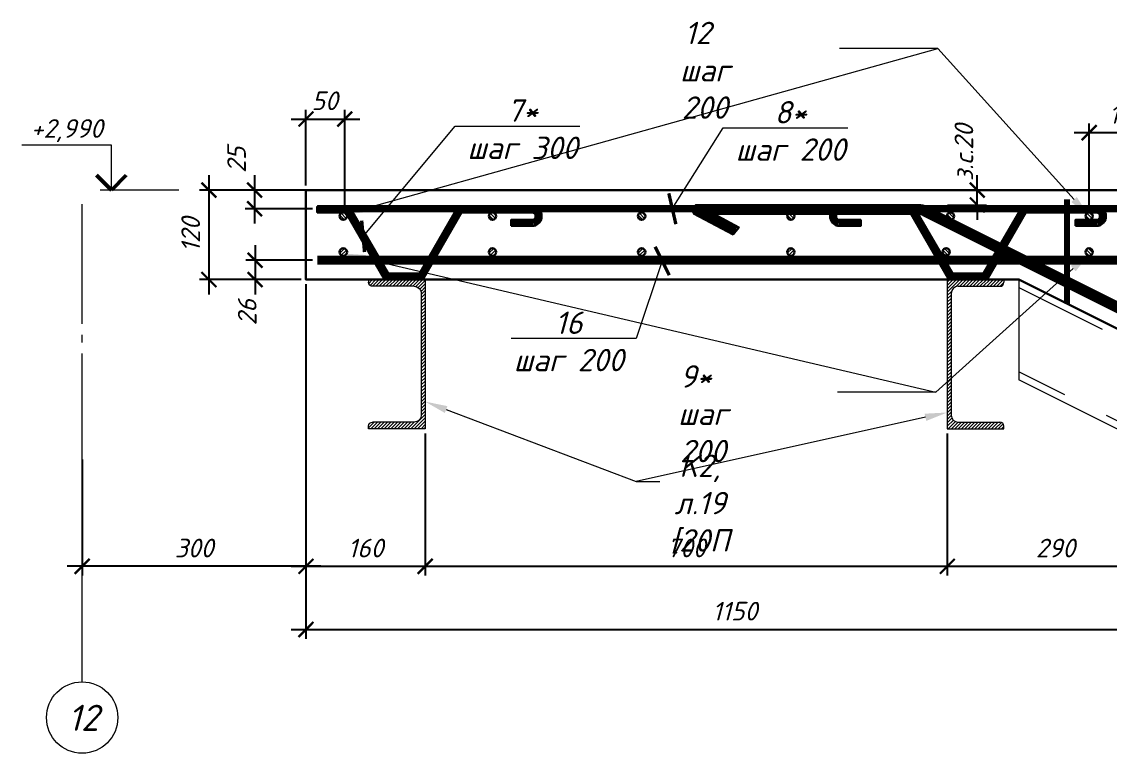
# Model space of a CAD drawing. Header units: millimetres. Extents: x -79646 to 95064, y -231229 to -58107.
# Drawn here: x 33659 to 35118, y -151710 to -150729 of the extents above; entities that cross this region are included whole.
import ezdxf
from ezdxf import colors
from ezdxf.entities.mleader import LeaderData, LeaderLine
from ezdxf.math import Vec2, Vec3

# ---------------------------------------------------------------- set-up
doc = ezdxf.new("R2010")
doc.units = ezdxf.units.MM
doc.header["$PDMODE"] = 3
doc.linetypes.add('GOST2.303 5', pattern=[24, 20, -1.5, 1, -1.5])
doc.linetypes.add('HIDDEN', pattern=[0.375, 0.25, -0.125])
doc.layers.get('0').update_dxf_attribs({"lineweight": 5})
doc.layers.get('Defpoints').update_dxf_attribs({"lineweight": 0})
for name, color, linetype, lineweight in [('!!!Металл', 7, 'Continuous', 15), ('#Dimensions', 7, 'Continuous', 9), ('#Арматура', 152, 'Continuous', 30), ('#Бетон разрез', 22, 'Continuous', 30), ('#Выноски', 7, 'Continuous', 15), ('#Оси', 7, 'Continuous', 9), ('#разм', 7, 'Continuous', 9), ('A-okno', 7, 'Continuous', 0), ('k_ Выноски', 40, 'Continuous', 13), ('k_ Металл_вид', 1, 'Continuous', 18)]:
    doc.layers.add(name, color=color, linetype=linetype, lineweight=lineweight)
for name, color, linetype, lineweight, true_color in [('#Hatch', 252, 'Continuous', 5, 0x696969), ('#Арматура вид_1', 7, 'Continuous', 35, 0x454545), ('#Арматура вид_2', 7, 'Continuous', 35, 0x616161)]:
    doc.layers.add(name, color=color, linetype=linetype, lineweight=lineweight, true_color=true_color)
doc.styles.add('ESKDW', font='eskdw.shx', dxfattribs={"oblique": 15})
doc.styles.add('STEP PR', font='isocpeui.ttf')
doc.dimstyles.new('SPDS', dxfattribs={"dimscale": 50, "dimtxt": 2.5, "dimasz": 2, "dimexe": 1.25, "dimexo": 0.625, "dimtad": 1, "dimdec": 0, "dimrnd": 0.001, "dimtxsty": 'ESKDW', "dimblk": 'ARCHTICK', "dimcen": 2.5, "dimdle": 2, "dimclrd": 256, "dimclre": 256, "dimclrt": 7, "dimadec": 0, "dimazin": 2, "dimtfac": 0.75, "dimtdec": 0, "dimtmove": 1, "dimatfit": 3, "dimfxl": 1, "dimtolj": 1, "dimarcsym": 1})
pattern_1 = [(44.99999999999996, (-4.930380657631324e-32, 0), (-2.245064030267288, 2.245064030267285), [])]
pattern_2 = [(44.99999999999996, (200, 0), (-2.245064030267288, 2.245064030267285), [])]
pattern_3 = [(44.99999999999996, (400, 0), (-2.245064030267288, 2.245064030267285), [])]
pattern_4 = [(44.99999999999996, (600, 0), (-2.245064030267288, 2.245064030267285), [])]

# ---------------------------------------------------------------- blocks, each defined once
blk = doc.blocks.new('*U892')
at = {"layer": '#Арматура', "lineweight": 0}
h = blk.add_hatch(dxfattribs=at)
h.set_pattern_fill('ANSI31')
h.set_pattern_definition(pattern_1)
edge = h.paths.add_edge_path()
edge.add_arc((-4.930380657631324e-32, 4.999999999999993), 5, 0, 360)
h = blk.add_hatch(dxfattribs=at)
h.set_pattern_fill('ANSI31')
h.set_pattern_definition(pattern_2)
edge = h.paths.add_edge_path()
edge.add_arc((200, 4.999999999999992), 5, 0, 360)
h = blk.add_hatch(dxfattribs=at)
h.set_pattern_fill('ANSI31')
h.set_pattern_definition(pattern_3)
edge = h.paths.add_edge_path()
edge.add_arc((400, 4.999999999999992), 5, 0, 360)
h = blk.add_hatch(dxfattribs=at)
h.set_pattern_fill('ANSI31')
h.set_pattern_definition(pattern_4)
edge = h.paths.add_edge_path()
edge.add_arc((600, 4.999999999999992), 5, 0, 360)
for centre in [(-4.930380657631324e-32, 5), (200, 5), (400, 5), (600, 5)]:
    blk.add_circle(centre, 5)
blk = doc.blocks.new('*U893')
at = {"layer": '#Арматура', "lineweight": 0}
h = blk.add_hatch(dxfattribs=at)
h.set_pattern_fill('ANSI31')
h.set_pattern_definition(pattern_1)
edge = h.paths.add_edge_path()
edge.add_arc((-4.930380657631324e-32, 4.999999999999993), 5, 0, 360)
h = blk.add_hatch(dxfattribs=at)
h.set_pattern_fill('ANSI31')
h.set_pattern_definition(pattern_2)
edge = h.paths.add_edge_path()
edge.add_arc((200, 4.999999999999992), 5, 0, 360)
h = blk.add_hatch(dxfattribs=at)
h.set_pattern_fill('ANSI31')
h.set_pattern_definition(pattern_3)
edge = h.paths.add_edge_path()
edge.add_arc((400, 4.999999999999992), 5, 0, 360)
h = blk.add_hatch(dxfattribs=at)
h.set_pattern_fill('ANSI31')
h.set_pattern_definition(pattern_4)
edge = h.paths.add_edge_path()
edge.add_arc((600, 4.999999999999992), 5, 0, 360)
for centre in [(-4.930380657631324e-32, 5), (200, 5), (400, 5), (600, 5)]:
    blk.add_circle(centre, 5)
blk = doc.blocks.new('_ArchTick')
at = {"color": 0, "linetype": 'ByBlock', "const_width": 0.15}
blk.add_lwpolyline([(-0.5, -0.5), (0.5, 0.5)], dxfattribs=at)
blk = doc.blocks.new('*D1088')
at = {"layer": '#Dimensions', "lineweight": -2, "transparency": 16777216}
for p, q in [((33971.17797429838, -150935.0252754142), (33971.17797429838, -151000.0252754142)), ((34048.19479242722, -150955.0252754142), (33958.67797429838, -150955.0252754142)), ((34048.81979242722, -150980.0252754142), (33958.67797429838, -150980.0252754142))]:
    blk.add_line(p, q, dxfattribs=at)
at = {"layer": 'Defpoints', "color": 0, "lineweight": 0, "transparency": 16777216}
for p in [(34054.44479242722, -150955.0252754142), (33971.17797429838, -150980.0252754142), (34055.06979242722, -150980.0252754142)]:
    blk.add_point(p, dxfattribs=at)
at = {"layer": '#Dimensions', "lineweight": -2, "transparency": 16777216, "xscale": 20, "yscale": 20, "zscale": 20}
for p, rotation in [((33971.17797429838, -150955.0252754142), 90), ((33971.17797429838, -150980.0252754142), 270)]:
    blk.add_blockref('_ArchTick', p, dxfattribs=dict(at, rotation=rotation))
at = {"layer": '#Dimensions', "transparency": 16777216, "insert": (33946.94394338249, -150914.445635739), "char_height": 25, "attachment_point": 5, "rotation": 90, "style": 'STEP PR'}
blk.add_mtext('\\A1;25', dxfattribs=at)
blk = doc.blocks.new('*D1089')
at = {"layer": '#Dimensions', "lineweight": -2, "transparency": 16777216}
for p, q in [((33971.80297429838, -151029.0252754142), (33971.80297429838, -151095.0252754142)), ((34048.81979242722, -151049.0252754142), (33959.30297429838, -151049.0252754142)), ((34033.81979242721, -151075.0252754142), (33959.30297429838, -151075.0252754142))]:
    blk.add_line(p, q, dxfattribs=at)
at = {"layer": 'Defpoints', "color": 0, "lineweight": 0, "transparency": 16777216}
for p in [(34055.06979242722, -151049.0252754142), (33971.80297429838, -151075.0252754142), (34040.06979242721, -151075.0252754142)]:
    blk.add_point(p, dxfattribs=at)
at = {"layer": '#Dimensions', "lineweight": -2, "transparency": 16777216, "xscale": 20, "yscale": 20, "zscale": 20}
for p, rotation in [((33971.80297429838, -151049.0252754142), 90), ((33971.80297429838, -151075.0252754142), 270)]:
    blk.add_blockref('_ArchTick', p, dxfattribs=dict(at, rotation=rotation))
at = {"layer": '#Dimensions', "transparency": 16777216, "insert": (33961.23947745074, -151118.8460168228), "char_height": 25, "attachment_point": 5, "rotation": 90, "style": 'STEP PR'}
blk.add_mtext('\\A1;26', dxfattribs=at)
blk = doc.blocks.new('*D1090')
at = {"layer": '#Dimensions', "lineweight": -2, "transparency": 16777216}
for p, q in [((33909.9855174767, -150935.0252754142), (33909.9855174767, -151095.0252754142)), ((34033.81979242721, -150955.0252754142), (33897.4855174767, -150955.0252754142)), ((34033.81979242721, -151075.0252754142), (33897.4855174767, -151075.0252754142))]:
    blk.add_line(p, q, dxfattribs=at)
at = {"layer": 'Defpoints', "color": 0, "lineweight": 0, "transparency": 16777216}
for p in [(34040.06979242721, -150955.0252754142), (33909.9855174767, -151075.0252754142), (34040.06979242721, -151075.0252754142)]:
    blk.add_point(p, dxfattribs=at)
at = {"layer": '#Dimensions', "lineweight": -2, "transparency": 16777216, "xscale": 20, "yscale": 20, "zscale": 20}
for p, rotation in [((33909.9855174767, -150955.0252754142), 90), ((33909.9855174767, -151075.0252754142), 270)]:
    blk.add_blockref('_ArchTick', p, dxfattribs=dict(at, rotation=rotation))
at = {"layer": '#Dimensions', "transparency": 16777216, "insert": (33885.48551747673, -151015.0252754142), "char_height": 25, "attachment_point": 5, "rotation": 90, "style": 'STEP PR'}
blk.add_mtext('\\A1;120', dxfattribs=at)
blk = doc.blocks.new('*D1082')
at = {"layer": '#Dimensions', "lineweight": -2, "transparency": 16777216}
for p, q in [((34940.16095267603, -150955.0252754142), (34940.16095267603, -150935.0252754142)), ((34900.1550154565, -150955.0252754142), (34952.66095267603, -150955.0252754142)), ((34940.16095267603, -150975.0252754142), (34940.16095267603, -150955.0252754142)), ((34900.1550154565, -150975.0252754142), (34952.66095267603, -150975.0252754142)), ((34940.16095267603, -150975.0252754142), (34940.16095267603, -150995.0252754142))]:
    blk.add_line(p, q, dxfattribs=at)
at = {"layer": 'Defpoints', "color": 0, "lineweight": 0, "transparency": 16777216}
for p in [(34893.9050154565, -150955.0252754142), (34940.16095267603, -150955.0252754142), (34893.9050154565, -150975.0252754142)]:
    blk.add_point(p, dxfattribs=at)
at = {"layer": '#Dimensions', "lineweight": -2, "transparency": 16777216, "xscale": 20, "yscale": 20, "zscale": 20}
for p, rotation in [((34940.16095267603, -150955.0252754142), 270), ((34940.16095267603, -150975.0252754142), 90)]:
    blk.add_blockref('_ArchTick', p, dxfattribs=dict(at, rotation=rotation))
at = {"layer": '#Dimensions', "transparency": 16777216, "insert": (34922.18364092609, -150904.876049027), "char_height": 25, "attachment_point": 5, "rotation": 90, "style": 'STEP PR'}
blk.add_mtext('\\A1;з.с.20', dxfattribs=at)
blk = doc.blocks.new('*D1092')
at = {"layer": '#Dimensions', "lineweight": -2, "transparency": 16777216}
for p, q in [((34040.06979242721, -151081.2752754142), (34040.06979242721, -151471.8557781916)), ((34199.90571377732, -151281.2752754142), (34199.90571377732, -151471.8557781916)), ((34020.06979242721, -151459.3557781916), (34219.90571377732, -151459.3557781916))]:
    blk.add_line(p, q, dxfattribs=at)
at = {"layer": 'Defpoints', "color": 0, "lineweight": 0, "transparency": 16777216}
for p in [(34040.06979242721, -151075.0252754142), (34199.90571377732, -151275.0252754142), (34199.90571377732, -151459.3557781916)]:
    blk.add_point(p, dxfattribs=at)
at = {"layer": '#Dimensions', "lineweight": -2, "transparency": 16777216, "xscale": 20, "yscale": 20, "zscale": 20, "rotation": 180}
blk.add_blockref('_ArchTick', (34040.06979242721, -151459.3557781916), dxfattribs=at)
at = {"layer": '#Dimensions', "lineweight": -2, "transparency": 16777216, "xscale": 20, "yscale": 20, "zscale": 20}
blk.add_blockref('_ArchTick', (34199.90571377732, -151459.3557781916), dxfattribs=at)
at = {"layer": '#Dimensions', "transparency": 16777216, "insert": (34119.98775310226, -151434.8557781916), "char_height": 25, "attachment_point": 5, "style": 'STEP PR'}
blk.add_mtext('\\A1;160', dxfattribs=at)
blk = doc.blocks.new('*D1093')
at = {"layer": '#Dimensions', "lineweight": -2, "transparency": 16777216}
for p, q in [((34199.90571377732, -151281.2752754142), (34199.90571377732, -151471.8557781916)), ((34899.90571377722, -151281.2752754142), (34899.90571377722, -151471.8557781916)), ((34179.90571377732, -151459.3557781916), (34919.90571377722, -151459.3557781916))]:
    blk.add_line(p, q, dxfattribs=at)
at = {"layer": 'Defpoints', "color": 0, "lineweight": 0, "transparency": 16777216}
for p in [(34199.90571377732, -151275.0252754142), (34899.90571377722, -151275.0252754142), (34899.90571377722, -151459.3557781916)]:
    blk.add_point(p, dxfattribs=at)
at = {"layer": '#Dimensions', "lineweight": -2, "transparency": 16777216, "xscale": 20, "yscale": 20, "zscale": 20, "rotation": 180}
blk.add_blockref('_ArchTick', (34199.90571377732, -151459.3557781916), dxfattribs=at)
at = {"layer": '#Dimensions', "lineweight": -2, "transparency": 16777216, "xscale": 20, "yscale": 20, "zscale": 20}
blk.add_blockref('_ArchTick', (34899.90571377722, -151459.3557781916), dxfattribs=at)
at = {"layer": '#Dimensions', "transparency": 16777216, "insert": (34549.90571377727, -151434.6947933432), "char_height": 25, "attachment_point": 5, "style": 'STEP PR'}
blk.add_mtext('\\A1;700', dxfattribs=at)
blk = doc.blocks.new('*D1094')
at = {"layer": '#Dimensions', "lineweight": -2, "transparency": 16777216}
for p, q in [((35190.06979242721, -151111.2752754142), (35190.06979242721, -151471.8557781916)), ((34899.90571377722, -151281.2752754142), (34899.90571377722, -151471.8557781916)), ((34879.90571377722, -151459.3557781916), (35210.06979242721, -151459.3557781916))]:
    blk.add_line(p, q, dxfattribs=at)
at = {"layer": 'Defpoints', "color": 0, "lineweight": 0, "transparency": 16777216}
for p in [(35190.06979242721, -151105.0252754142), (34899.90571377722, -151275.0252754142), (35190.06979242721, -151459.3557781916)]:
    blk.add_point(p, dxfattribs=at)
at = {"layer": '#Dimensions', "lineweight": -2, "transparency": 16777216, "xscale": 20, "yscale": 20, "zscale": 20, "rotation": 180}
blk.add_blockref('_ArchTick', (34899.90571377722, -151459.3557781916), dxfattribs=at)
at = {"layer": '#Dimensions', "lineweight": -2, "transparency": 16777216, "xscale": 20, "yscale": 20, "zscale": 20}
blk.add_blockref('_ArchTick', (35190.06979242721, -151459.3557781916), dxfattribs=at)
at = {"layer": '#Dimensions', "transparency": 16777216, "insert": (35044.98775310221, -151434.8557781916), "char_height": 25, "attachment_point": 5, "style": 'STEP PR'}
blk.add_mtext('\\A1;290', dxfattribs=at)
blk = doc.blocks.new('*U974')
at = {"layer": '#разм', "ltscale": 100, "elevation": 2.91692255e-08}
for points in [[(4577172.932296388, -920400.1310894438), (4575971.000478207, -920400.1310894438)], [(4577172.932296388, -921000.1310894651), (4577172.932296388, -920400.1310894438)], [(4578075.747990709, -921000.131089444), (4577022.932296388, -921000.131089444)]]:
    blk.add_lwpolyline(points, dxfattribs=at)
at = {"layer": 'A-okno', "color": 0, "lineweight": 50, "ltscale": 100, "elevation": 2.91692255e-08}
for points in [[(4577172.932296388, -921000.1310894651), (4576972.932363731, -920800.1311568221)], [(4577172.932296367, -921000.1310894651), (4577372.932229029, -920800.1311568035)]]:
    blk.add_lwpolyline(points, dxfattribs=at)
at = {"layer": '#разм', "style": 'STEP PR'}
for tag, p in [('ОТМЕТКА', (4576247.551211111, -920299.2278285736)), ('ПРИМЕЧАНИЕ', (4577032.239301463, -920710.7035307634))]:
    blk.add_attdef(tag, p, '', height=250, dxfattribs=at)
blk = doc.blocks.new('*D1085')
at = {"layer": '#Dimensions', "lineweight": -2, "transparency": 16777216}
for p, q in [((34040.06979242721, -151081.2752754142), (34040.06979242721, -151556.4366554893)), ((35190.06979242721, -151111.2752754142), (35190.06979242721, -151556.4366554893)), ((34020.06979242721, -151543.9366554893), (35210.06979242721, -151543.9366554893))]:
    blk.add_line(p, q, dxfattribs=at)
at = {"layer": 'Defpoints', "color": 0, "lineweight": 0, "transparency": 16777216}
for p in [(34040.06979242721, -151075.0252754142), (35190.06979242721, -151105.0252754142), (35190.06979242721, -151543.9366554893)]:
    blk.add_point(p, dxfattribs=at)
at = {"layer": '#Dimensions', "lineweight": -2, "transparency": 16777216, "xscale": 20, "yscale": 20, "zscale": 20, "rotation": 180}
blk.add_blockref('_ArchTick', (34040.06979242721, -151543.9366554893), dxfattribs=at)
at = {"layer": '#Dimensions', "lineweight": -2, "transparency": 16777216, "xscale": 20, "yscale": 20, "zscale": 20}
blk.add_blockref('_ArchTick', (35190.06979242721, -151543.9366554893), dxfattribs=at)
at = {"layer": '#Dimensions', "transparency": 16777216, "insert": (34615.06979242721, -151519.4366554893), "char_height": 25, "attachment_point": 5, "style": 'STEP PR'}
blk.add_mtext('\\A1;1150', dxfattribs=at)
blk = doc.blocks.new('*U104')
at = {"color": 0, "linetype": 'ByBlock', "lineweight": -2}
for p, q in [((0, 200), (0, 0)), ((0, 200), (76, 200)), ((14.7, 191), (70.5, 191)), ((76, 200), (76, 196.5)), ((5.199999999999993, 181.5), (5.200000000000005, 18.5)), ((0, 0), (76, 0)), ((14.7, 8.99999999999999), (70.5, 9.000000000000005)), ((76, 0), (76, 3.500000000000003))]:
    blk.add_line(p, q, dxfattribs=at)
for centre, radius, start, end in [((14.7, 181.5), 9.5, 90, 180), ((70.5, 196.5), 5.499999999999992, 270, 0), ((14.7, 18.5), 9.5, 180, 270), ((70.5, 3.500000000000004), 5.499999999999992, 0, 90)]:
    blk.add_arc(centre, radius, start, end, dxfattribs=at)
blk = doc.blocks.new('*D1114')
at = {"layer": '#Dimensions', "lineweight": -2, "transparency": 16777216}
for p, q in [((33740.05775072824, -151315.9459577849), (33740.05775072824, -151471.8557781916)), ((34040.06979242721, -151315.9953078315), (34040.06979242721, -151471.8557781916)), ((34060.06979242721, -151459.3557781916), (33720.05775072824, -151459.3557781916))]:
    blk.add_line(p, q, dxfattribs=at)
at = {"layer": 'Defpoints', "color": 0, "lineweight": 0, "transparency": 16777216}
for p in [(33740.05775072824, -151309.6959577849), (34040.06979242721, -151309.7453078315), (33740.05775072824, -151459.3557781916)]:
    blk.add_point(p, dxfattribs=at)
at = {"layer": '#Dimensions', "lineweight": -2, "transparency": 16777216, "xscale": 20, "yscale": 20, "zscale": 20, "rotation": 180}
blk.add_blockref('_ArchTick', (33740.05775072824, -151459.3557781916), dxfattribs=at)
at = {"layer": '#Dimensions', "lineweight": -2, "transparency": 16777216, "xscale": 20, "yscale": 20, "zscale": 20}
blk.add_blockref('_ArchTick', (34040.06979242721, -151459.3557781916), dxfattribs=at)
at = {"layer": '#Dimensions', "transparency": 16777216, "insert": (33890.06377157773, -151434.8557781916), "char_height": 25, "attachment_point": 5, "style": 'STEP PR'}
blk.add_mtext('\\A1;300', dxfattribs=at)
blk = doc.blocks.new('*D1117')
at = {"layer": '#Dimensions', "lineweight": -2, "transparency": 16777216}
for p, q in [((34040.06979242721, -150948.7752754142), (34040.06979242721, -150847.3009894204)), ((34092.06429783791, -150984.7752754142), (34092.06429783791, -150847.3009894204)), ((34020.06979242721, -150859.8009894204), (34112.06429783791, -150859.8009894204))]:
    blk.add_line(p, q, dxfattribs=at)
at = {"layer": 'Defpoints', "color": 0, "lineweight": 0, "transparency": 16777216}
for p in [(34092.06429783791, -150859.8009894204), (34040.06979242721, -150955.0252754142), (34092.06429783791, -150991.0252754142)]:
    blk.add_point(p, dxfattribs=at)
at = {"layer": '#Dimensions', "lineweight": -2, "transparency": 16777216, "xscale": 20, "yscale": 20, "zscale": 20, "rotation": 180}
blk.add_blockref('_ArchTick', (34040.06979242721, -150859.8009894204), dxfattribs=at)
at = {"layer": '#Dimensions', "lineweight": -2, "transparency": 16777216, "xscale": 20, "yscale": 20, "zscale": 20}
blk.add_blockref('_ArchTick', (34092.06429783791, -150859.8009894204), dxfattribs=at)
at = {"layer": '#Dimensions', "transparency": 16777216, "insert": (34065.06979242721, -150835.3009894204), "char_height": 25, "attachment_point": 5, "style": 'STEP PR'}
blk.add_mtext('\\A1;50', dxfattribs=at)
blk = doc.blocks.new('*D1118')
at = {"layer": '#Dimensions', "lineweight": -2, "transparency": 16777216}
for p, q in [((35090.06979242721, -150983.7752754142), (35090.06979242721, -150865.5446327418)), ((35190.06979242721, -150983.7752754142), (35190.06979242721, -150865.5446327418)), ((35070.06979242721, -150878.0446327418), (35210.06979242721, -150878.0446327418))]:
    blk.add_line(p, q, dxfattribs=at)
at = {"layer": 'Defpoints', "color": 0, "lineweight": 0, "transparency": 16777216}
for p in [(35190.06979242721, -150878.0446327418), (35090.06979242721, -150990.0252754142), (35190.06979242721, -150990.0252754142)]:
    blk.add_point(p, dxfattribs=at)
at = {"layer": '#Dimensions', "lineweight": -2, "transparency": 16777216, "xscale": 20, "yscale": 20, "zscale": 20, "rotation": 180}
blk.add_blockref('_ArchTick', (35090.06979242721, -150878.0446327418), dxfattribs=at)
at = {"layer": '#Dimensions', "lineweight": -2, "transparency": 16777216, "xscale": 20, "yscale": 20, "zscale": 20}
blk.add_blockref('_ArchTick', (35190.06979242721, -150878.0446327418), dxfattribs=at)
at = {"layer": '#Dimensions', "transparency": 16777216, "insert": (35140.06979242721, -150853.5446327418), "char_height": 25, "attachment_point": 5, "style": 'STEP PR'}
blk.add_mtext('\\A1;100', dxfattribs=at)
blk = doc.blocks.new('*U894')
at = {"layer": '#Арматура', "lineweight": 0}
h = blk.add_hatch(dxfattribs=at)
h.set_pattern_fill('ANSI31')
h.set_pattern_definition(pattern_1)
edge = h.paths.add_edge_path()
edge.add_arc((-4.930380657631324e-32, 4.999999999999993), 5, 0, 360)
blk.add_circle((-4.930380657631324e-32, 5), 5)

msp = doc.modelspace()

# ---------------------------------------------------------------- hatches: boundary and pattern name
at = {"layer": '#Hatch'}
h = msp.add_hatch(dxfattribs=at)
h.set_pattern_fill('ANSI31', color=256, style=0)
h.set_pattern_definition([(45, (-18796.86984733972, 47347.12337066859), (-2.245064030267288, 2.245064030267288), [])])
h.paths.add_polyline_path([(34199.90571377732, -151075.0252754142), (34123.90571377732, -151075.0252754142), (34123.90571377732, -151078.5252754142, 0.4142135623730951), (34129.40571377732, -151084.0252754142), (34185.20571377732, -151084.0252754142, -0.414213562373095), (34194.70571377732, -151093.5252754142), (34194.70571377732, -151256.5252754142, -0.414213562373095), (34185.20571377732, -151266.0252754142), (34129.40571377732, -151266.0252754142, 0.4142135623730951), (34123.90571377732, -151271.5252754142), (34123.90571377732, -151275.0252754142), (34199.90571377732, -151275.0252754142)])
h = msp.add_hatch(dxfattribs=at)
h.set_pattern_fill('ANSI31', color=256, style=0)
h.set_pattern_definition([(45, (-18341.68427969153, 47347.12337066859), (-2.245064030267288, 2.245064030267288), [])])
h.paths.add_polyline_path([(34899.90571377722, -151075.0252754142), (34975.90571377722, -151075.0252754142), (34975.90571377722, -151078.5252754142, -0.4142135623730951), (34970.40571377722, -151084.0252754142), (34914.60571377721, -151084.0252754142, 0.414213562373095), (34905.10571377721, -151093.5252754142), (34905.10571377721, -151256.5252754142, 0.414213562373095), (34914.60571377721, -151266.0252754142), (34970.40571377722, -151266.0252754142, -0.4142135623730951), (34975.90571377722, -151271.5252754142), (34975.90571377722, -151275.0252754142), (34899.90571377722, -151275.0252754142)])

# ---------------------------------------------------------------- linework, layer by layer
at = {"layer": '!!!Металл'}
for points in [[(34995.90571377722, -151075.0252754142), (35544.15458956896, -151349.1497133101)], [(34995.90571377722, -151075.0252754142), (34995.90571377722, -151209.1893540641)], [(35895.90571377727, -151659.1893540642), (34995.90571377722, -151209.1893540641)]]:
    msp.add_lwpolyline(points, dxfattribs=at)
at = {"layer": '!!!Металл', "linetype": 'HIDDEN', "ltscale": 500}
for points in [[(34995.90571377722, -151085.5461044721), (35895.90571377727, -151535.5461044722)], [(35895.90571377727, -151648.6685250062), (34995.90571377722, -151198.6685250062)]]:
    msp.add_lwpolyline(points, dxfattribs=at)
at = {"layer": '#Арматура'}
for points in [[(34612.87923591345, -151014.7279827335), (34559.83619421742, -150986.3305625357), (34562.6179261381, -150975.0252754142), (34861.31664330099, -150975.0252754142, -0.116433821465817), (34872.944196784, -150977.7701684482), (35547.28910780374, -151314.9398847875), (35898.81612789818, -151491.2684517684, 0.1163497086537506), (35904.17912784168, -151492.5335446143), (36918.07620156377, -151492.5335446143), (36918.07620156377, -151504.5335446143), (35904.17912784168, -151504.5335446143, -0.1164697208467249), (35893.44296039925, -151501.9982763538), (35541.91564797267, -151325.6695627369), (34867.577633638, -150988.5032947402, 0.1164338214657562), (34861.316643301, -150987.0252754142), (34586.60707726489, -150987.0252754142), (34620.52739635424, -151005.1432680562)], [(34315.00294088939, -151003.0252754141), (34345.45770175994, -151003.0252754141, 0.8111722407335079), (34345.45770175994, -150977.0252754141), (34244.01566331073, -150977.0252754141), (34192.05413908367, -151067.0252754141), (34171.09559096805, -151067.0252754141), (34150.13704285243, -151067.0252754141), (34098.17551862537, -150977.0252754141), (34055.06979242722, -150977.0252754141), (34055.06979242722, -150985.0252754141), (34093.55671647185, -150985.0252754141), (34145.51824069891, -151075.0252754141), (34171.09559096805, -151075.0252754141), (34196.67294123719, -151075.0252754141), (34248.63446546425, -150985.0252754141), (34344.43151231804, -150985.0252754141, -0.7142857142857153), (34344.43151231805, -150995.0252754141), (34315.00294088939, -150995.0252754141)], [(35071.61811763245, -151003.0252754141), (35071.61811763245, -150995.0252754141), (35101.04668906111, -150995.0252754141, 0.7142857142857153), (35101.0466890611, -150985.0252754141), (35005.24964220731, -150985.0252754141), (34953.28811798024, -151075.0252754141), (34927.71076771111, -151075.0252754141), (34902.13341744197, -151075.0252754141), (34850.17189321491, -150985.0252754141), (34754.3748463611, -150985.0252754141, 0.7142857142857153), (34754.37484636111, -150995.0252754141), (34783.80341778976, -150995.0252754141), (34783.80341778976, -151003.0252754141), (34753.34865691922, -151003.0252754141, -0.8111722407335079), (34753.34865691921, -150977.0252754141), (34854.79069536843, -150977.0252754141), (34906.75221959549, -151067.0252754141), (34927.71076771111, -151067.0252754141), (34948.66931582672, -151067.0252754141), (35000.63084005379, -150977.0252754141), (35102.07287850299, -150977.0252754141, -0.8111722407335079), (35102.072878503, -151003.0252754141)]]:
    msp.add_lwpolyline(points, format="xyb", close=True, dxfattribs=at)
at = {"layer": '#Арматура', "const_width": 8}
msp.add_lwpolyline([(35060.62264148201, -150967.3837392666), (35060.62264148201, -151107.3837392666)], dxfattribs=at)
at = {"layer": '#Арматура вид_1', "const_width": 10}
msp.add_lwpolyline([(34055.06979242722, -150980.0252754142), (35151.06979242722, -150980.0252754142, -0.4142135623730951), (35170.06979242722, -150999.0252754142), (35170.06979242722, -151145.3368049079)], format="xyb", dxfattribs=at)
at = {"layer": '#Арматура вид_1', "const_width": 12}
msp.add_lwpolyline([(34055.06979242722, -151049.0252754142), (35180.06979242722, -151049.0252754142)], dxfattribs=at)
at = {"layer": '#Арматура вид_2', "const_width": 12}
msp.add_lwpolyline([(36918.07620156377, -151498.5335446143), (35904.17912784168, -151498.5335446143, -0.1164248982916612), (35896.12985008347, -151496.6335175202), (35544.60237788819, -151320.3047237622), (34870.260915211, -150983.1367315942, 0.1164338214657958), (34861.316643301, -150981.0252754142), (34562.63881472626, -150981.0252754142), (34615.70606342849, -151009.4356253949)], format="xyb", dxfattribs=at)
at = {"layer": '#Арматура вид_2'}
for points in [[(34315.00294088939, -150999.0252754141, 8, 8, 0), (34345.00294088948, -150999.0252754141, 8, 8, 0.7777777777777778), (34345.00294088948, -150981.0252754141, 8, 8, 0), (34246.32506438749, -150981.0252754141, 8, 8, 0), (34194.36354016043, -151071.0252754141, 8, 8, 0), (34171.09559096805, -151071.0252754141, 8, 8, 0), (34147.82764177567, -151071.0252754141, 8, 8, 0), (34095.86611754861, -150981.0252754141, 8, 8, 0), (34055.06979242722, -150981.0252754141, 8, 8, 0)], [(35071.61811763245, -150999.0252754141, 8, 8, 0), (35101.61811763253, -150999.0252754141, 8, 8, 0.7777777777777778), (35101.61811763253, -150981.0252754141, 8, 8, 0), (35002.94024113055, -150981.0252754141, 8, 8, 0), (34950.97871690348, -151071.0252754141, 8, 8, 0), (34927.71076771111, -151071.0252754141, 8, 8, 0), (34904.44281851873, -151071.0252754141, 8, 8, 0), (34852.48129429167, -150981.0252754141, 8, 8, 0), (34753.80341778968, -150981.0252754141, 8, 8, 0.7777777777777778), (34753.80341778968, -150999.0252754141, 8, 8, 0), (34783.80341778976, -150999.0252754141, 0, 0, 0)]]:
    msp.add_lwpolyline(points, format="xyseb", dxfattribs=at)
at = {"layer": '#Бетон разрез'}
for points in [[(35190.06979242721, -150955.0252754142), (34040.06979242721, -150955.0252754142), (34040.06979242721, -151075.0252754142), (34995.90571377722, -151075.0252754142)], [(34995.90571377722, -151075.0252754142), (35544.15458956896, -151349.1497133101)]]:
    msp.add_lwpolyline(points, dxfattribs=at)
at = {"layer": '#Оси', "linetype": 'GOST2.303 5', "ltscale": 10}
msp.add_lwpolyline([(33740.00765282787, -151614.254401192), (33740.11295822407, -150974.074926317)], dxfattribs=at)
at = {"layer": 'k_ Выноски', "color": 7, "lineweight": 0, "ltscale": 10}
msp.add_circle((33739.94068948224, -151662.0668542995), 47.8125, dxfattribs=at)
at = {"layer": 'k_ Металл_вид'}
msp.add_lwpolyline([(34995.90571377722, -151075.0252754142), (35895.90571377727, -151525.0252754142)], dxfattribs=at)

# ---------------------------------------------------------------- block references
at = {"layer": '!!!Металл', "xscale": -1}
msp.add_blockref('*U104', (34199.90571377732, -151275.0252754142), dxfattribs=at)
at = {"layer": '!!!Металл'}
msp.add_blockref('*U104', (34899.90571377722, -151275.0252754142), dxfattribs=at)
at = {"layer": '#Dimensions'}
ref = msp.add_blockref('*U974', (-423938.1117422138, -58855.01216646977, -2.91692255e-09), dxfattribs=dict(at, xscale=0.1, yscale=0.1, zscale=0.1))
ref.add_attrib('ОТМЕТКА', '+2,990', (33671.09413647324, -150884.9349493271, -2.91692255e-09), dxfattribs={"layer": '#разм', "height": 25, "style": 'STEP PR'})
at = {"layer": '#Арматура', "xscale": -1}
for name, p in [('*U892', (34690.06979242721, -150995.0252754142)), ('*U894', (34904.24631040785, -150995.0252754142)), ('*U894', (35090.06979242721, -150995.0252754142)), ('*U894', (34898.45337551934, -151042.755197604)), ('*U894', (35090.06979242721, -151043.0252754142))]:
    msp.add_blockref(name, p, dxfattribs=at)
at = {"layer": '#Арматура', "rotation": 180}
msp.add_blockref('*U893', (34690.06979242721, -151033.0252754142), dxfattribs=at)

# ---------------------------------------------------------------- texts
at = {"layer": 'k_ Выноски', "color": 7, "lineweight": 0, "ltscale": 10, "insert": (33720.80297953459, -151644.9148868249), "char_height": 35, "width": 64.22355236047588, "attachment_point": 1, "style": 'STEP PR'}
msp.add_mtext('12', dxfattribs=at)

# ---------------------------------------------------------------- dimensions: what is measured, and where the dimension line sits
at = {"layer": '#Dimensions'}
dim = msp.add_linear_dim(base=(34092.06429783791, -150859.8009894204), p1=(34040.06979242721, -150955.0252754142), p2=(34092.06429783791, -150991.0252754142), dimstyle='SPDS', override={"dimscale": 10, "dimgap": 1.199999999999999, "dimrnd": 5, "dimtxsty": 'STEP PR', "dimblk1": 'ArchTick', "dimblk2": 'ArchTick', "dimsah": 1, "dimclrt": 256}, dxfattribs=at)
dim.commit()
dim.dimension.update_dxf_attribs({"geometry": '*D1117', "text_midpoint": (34065.06979242721, -150859.8009894204), "dimtype": 160})
for base, p1, p2, picture, middle in [((35190.06979242721, -150878.0446327418), (35090.06979242721, -150990.0252754142), (35190.06979242721, -150990.0252754142), '*D1118', (35140.06979242721, -150853.5446327418)), ((34199.90571377732, -151459.3557781916), (34040.06979242721, -151075.0252754142), (34199.90571377732, -151275.0252754142), '*D1092', (34119.98775310226, -151434.8557781916)), ((35190.06979242721, -151543.9366554893), (34040.06979242721, -151075.0252754142), (35190.06979242721, -151105.0252754142), '*D1085', (34615.06979242721, -151519.4366554893)), ((35190.06979242721, -151459.3557781916), (34899.90571377722, -151275.0252754142), (35190.06979242721, -151105.0252754142), '*D1094', (35044.98775310221, -151434.8557781916)), ((34899.90571377722, -151459.3557781916), (34199.90571377732, -151275.0252754142), (34899.90571377722, -151275.0252754142), '*D1093', (34549.90571377727, -151434.6947933432)), ((33740.05775072824, -151459.3557781916), (34040.06979242721, -151309.7453078315), (33740.05775072824, -151309.6959577849), '*D1114', (33890.06377157773, -151434.8557781916))]:
    dim = msp.add_linear_dim(base=base, p1=p1, p2=p2, dimstyle='SPDS', override={"dimscale": 10, "dimgap": 1.199999999999999, "dimrnd": 5, "dimtxsty": 'STEP PR', "dimblk1": 'ArchTick', "dimblk2": 'ArchTick', "dimsah": 1, "dimclrt": 256}, dxfattribs=at)
    dim.commit()
    dim.dimension.update_dxf_attribs({"geometry": picture, "text_midpoint": middle})
dim = msp.add_linear_dim(base=(34940.16095267603, -150955.0252754142), p1=(34893.9050154565, -150975.0252754142), p2=(34893.9050154565, -150955.0252754142), angle=90, text='з.с.<>', dimstyle='SPDS', override={"dimscale": 10, "dimgap": 1.199999999999999, "dimrnd": 5, "dimtxsty": 'STEP PR', "dimblk1": 'ArchTick', "dimblk2": 'ArchTick', "dimsah": 1, "dimclrt": 256}, dxfattribs=at)
dim.commit()
dim.dimension.update_dxf_attribs({"geometry": '*D1082', "text_midpoint": (34946.68364092609, -150904.876049027), "dimtype": 160})
for base, p1, p2, picture, middle in [((33971.17797429838, -150980.0252754142), (34054.44479242722, -150955.0252754142), (34055.06979242722, -150980.0252754142), '*D1088', (33971.44394338249, -150914.445635739)), ((33971.80297429838, -151075.0252754142), (34055.06979242722, -151049.0252754142), (34040.06979242721, -151075.0252754142), '*D1089', (33985.73947745074, -151118.8460168228))]:
    dim = msp.add_linear_dim(base=base, p1=p1, p2=p2, angle=90, dimstyle='SPDS', override={"dimscale": 10, "dimgap": 1.199999999999999, "dimrnd": 1, "dimtxsty": 'STEP PR', "dimblk1": 'ArchTick', "dimblk2": 'ArchTick', "dimsah": 1, "dimclrt": 256}, dxfattribs=at)
    dim.commit()
    dim.dimension.update_dxf_attribs({"geometry": picture, "text_midpoint": middle, "dimtype": 160})
dim = msp.add_linear_dim(base=(33909.9855174767, -151075.0252754142), p1=(34040.06979242721, -150955.0252754142), p2=(34040.06979242721, -151075.0252754142), angle=90, dimstyle='SPDS', override={"dimscale": 10, "dimgap": 1.199999999999999, "dimrnd": 5, "dimtxsty": 'STEP PR', "dimblk1": 'ArchTick', "dimblk2": 'ArchTick', "dimsah": 1, "dimclrt": 256}, dxfattribs=at)
dim.commit()
dim.dimension.update_dxf_attribs({"geometry": '*D1090', "text_midpoint": (33885.48551747673, -151015.0252754142)})

# ---------------------------------------------------------------- leaders
at = {"layer": '#Выноски'}
ml = msp.add_multileader_mtext('Standard', dxfattribs=at)
ml.set_content('\\A1;               12^I^I^I\\Pшаг 200                ', color=256, style='STEP PR')
ml.set_leader_properties(color=256, linetype='ByLayer', lineweight=-1)
ml.build(insert=Vec2(0, 0))
ml.multileader.update_dxf_attribs({"text_left_attachment_type": 6, "text_right_attachment_type": 6, "dogleg_length": 0, "arrow_head_size": 29.99999999999999, "scale": 0.1})
ctx = ml.context
ctx.base_point, ctx.scale, ctx.char_height, ctx.arrow_head_size, ctx.landing_gap_size, ctx.plane_origin, ctx.plane_x_axis, ctx.plane_y_axis = Vec3(34262.30916674833, -150765.404948027), 0.1, 29.99999999999999, 29.99999999999999, 12.49999999999999, Vec3(36022.05906067729, -152366.9299542724), Vec3(1, -6.915e-13), Vec3(6.915e-13, 1)
ctx.left_attachment, ctx.right_attachment, ctx.text_align_type = 6, 6, 1
notes = []
notes.append((ctx, [(1, (1, 1, 0), (34887.30916674833, -150765.4049480274), (-1, 6.915e-13), 0, [(1, [(34090.06979242721, -150987.9070789794)], 0, []), (2, [(35090.06979242721, -150990.0252754142)], 0, [])])]))
ctx.mtext.insert, ctx.mtext.text_direction, ctx.mtext.rotation, ctx.mtext.width, ctx.mtext.alignment, ctx.mtext.flow_direction = Vec3(34574.80916674835, -150729.4049480272), Vec3(1, -6.915e-13), 6.283185307178894, 1184.41531976136, 2, 5
ml = msp.add_multileader_mtext('Standard', dxfattribs=at)
ml.set_content('\\A1;7*\\Pшаг 300', color=256, style='STEP PR')
ml.set_leader_properties(color=256, linetype='ByLayer', lineweight=-1)
ml.set_arrow_properties(name='ARCHTICK')
ml.build(insert=Vec2(0, 0))
ml.multileader.update_dxf_attribs({"text_left_attachment_type": 6, "text_right_attachment_type": 6, "dogleg_length": 0, "arrow_head_size": 29.99999999999999, "scale": 0.1})
ctx = ml.context
ctx.base_point, ctx.scale, ctx.char_height, ctx.arrow_head_size, ctx.landing_gap_size, ctx.plane_origin, ctx.plane_x_axis, ctx.plane_y_axis = Vec3(34239.88505940855, -150869.3559680246), 0.1, 29.99999999999999, 29.99999999999999, 12.49999999999999, Vec3(34703.76138874696, -151817.1219888433), Vec3(1, -6.915e-13), Vec3(6.915e-13, 1)
ctx.left_attachment, ctx.right_attachment, ctx.text_align_type = 6, 6, 1
notes.append((ctx, [(0, (1, 1, 0), (34239.88505940855, -150869.3559680246), (1, -6.915e-13), 0, [(1, [(34116.64922593281, -151017.0226750748)], 0, [])])]))
ctx.mtext.insert, ctx.mtext.text_direction, ctx.mtext.rotation, ctx.mtext.alignment, ctx.mtext.flow_direction = Vec3(34330.35096849948, -150833.3559680247), Vec3(1, -6.915e-13), 6.283185307178894, 2, 5
ml = msp.add_multileader_mtext('Standard', dxfattribs=at)
ml.set_content('\\A1;8*\\Pшаг 200', color=256, style='STEP PR')
ml.set_leader_properties(color=256, linetype='ByLayer', lineweight=-1)
ml.set_arrow_properties(name='ARCHTICK')
ml.build(insert=Vec2(0, 0))
ml.multileader.update_dxf_attribs({"text_left_attachment_type": 6, "text_right_attachment_type": 6, "dogleg_length": 0, "arrow_head_size": 29.99999999999999, "scale": 0.1})
ctx = ml.context
ctx.base_point, ctx.scale, ctx.char_height, ctx.arrow_head_size, ctx.landing_gap_size, ctx.plane_origin, ctx.plane_x_axis, ctx.plane_y_axis = Vec3(34599.31199670646, -150871.6931509269), 0.1, 29.99999999999999, 29.99999999999999, 12.49999999999999, Vec3(35141.85242633434, -151758.8059482231), Vec3(1, -6.915e-13), Vec3(6.915e-13, 1)
ctx.left_attachment, ctx.right_attachment, ctx.text_align_type = 6, 6, 1
notes.append((ctx, [(0, (1, 1, 0), (34599.31199670646, -150871.6931509269), (1, -6.915e-13), 0, [(1, [(34531.25881415747, -150980.0252754142)], 0, [])])]))
ctx.mtext.insert, ctx.mtext.text_direction, ctx.mtext.rotation, ctx.mtext.alignment, ctx.mtext.flow_direction = Vec3(34689.7779057974, -150835.693150927), Vec3(1, -6.915e-13), 6.283185307178894, 2, 5
ml = msp.add_multileader_mtext('Standard', dxfattribs=at)
ml.set_content('\\A1;16\\Pшаг 200', color=256, style='STEP PR')
ml.set_leader_properties(color=256, linetype='ByLayer', lineweight=-1)
ml.set_arrow_properties(name='ARCHTICK')
ml.build(insert=Vec2(0, 0))
ml.multileader.update_dxf_attribs({"text_left_attachment_type": 6, "text_right_attachment_type": 6, "dogleg_length": 0, "arrow_head_size": 29.99999999999999, "scale": 0.1})
ctx = ml.context
ctx.base_point, ctx.scale, ctx.char_height, ctx.arrow_head_size, ctx.landing_gap_size, ctx.plane_origin, ctx.plane_x_axis, ctx.plane_y_axis = Vec3(34301.85286384605, -151153.8391552665), 0.1, 29.99999999999999, 29.99999999999999, 12.49999999999999, Vec3(35003.82250969688, -152052.373172974), Vec3(1, -6.915e-13), Vec3(6.915e-13, 1)
ctx.left_attachment, ctx.right_attachment, ctx.text_align_type = 6, 6, 1
notes.append((ctx, [(1, (1, 1, 0), (34482.78468202786, -151153.8391552666), (-1, 6.915e-13), 0, [(1, [(34517.6821320092, -151050.0252754142)], 0, [])])]))
ctx.mtext.insert, ctx.mtext.text_direction, ctx.mtext.rotation, ctx.mtext.alignment, ctx.mtext.flow_direction = Vec3(34392.31877293698, -151117.8391552666), Vec3(1, -6.915e-13), 6.283185307178894, 2, 5
ml = msp.add_multileader_mtext('Standard', dxfattribs=at)
ml.set_content('\\A1;               9*^I^I^I\\Pшаг 200                ', color=256, style='STEP PR')
ml.set_leader_properties(color=256, linetype='ByLayer', lineweight=-1)
ml.build(insert=Vec2(0, 0))
ml.multileader.update_dxf_attribs({"text_left_attachment_type": 6, "text_right_attachment_type": 6, "dogleg_length": 0, "arrow_head_size": 29.99999999999999, "scale": 0.1})
ctx = ml.context
ctx.base_point, ctx.scale, ctx.char_height, ctx.arrow_head_size, ctx.landing_gap_size, ctx.plane_origin, ctx.plane_x_axis, ctx.plane_y_axis = Vec3(34259.77052183706, -151225.7869312482), 0.1, 29.99999999999999, 29.99999999999999, 12.49999999999999, Vec3(36054.9520483309, -152787.4229796862), Vec3(1, -6.915e-13), Vec3(6.915e-13, 1)
ctx.left_attachment, ctx.right_attachment, ctx.text_align_type = 6, 6, 1
notes.append((ctx, [(1, (1, 1, 0), (34884.77052183706, -151225.7869312486), (-1, 6.915e-13), 0, [(1, [(34090.06979242721, -151040.0252754142)], 0, []), (2, [(35091.1277783859, -151040.0252754142)], 0, [])])]))
ctx.mtext.insert, ctx.mtext.text_direction, ctx.mtext.rotation, ctx.mtext.width, ctx.mtext.alignment, ctx.mtext.flow_direction = Vec3(34572.27052183708, -151189.7869312484), Vec3(1, -6.915e-13), 6.283185307178894, 1184.41531976136, 2, 5
ml = msp.add_multileader_mtext('Standard', dxfattribs=at)
ml.set_content('\\A1;K2, л.19\\P[20П', color=256, style='STEP PR')
ml.set_leader_properties(color=256, linetype='ByLayer', lineweight=-1)
ml.build(insert=Vec2(0, 0))
ml.multileader.update_dxf_attribs({"text_left_attachment_type": 6, "text_right_attachment_type": 6, "dogleg_length": 0, "arrow_head_size": 29.99999999999999, "scale": 0.1})
ctx = ml.context
ctx.base_point, ctx.scale, ctx.char_height, ctx.arrow_head_size, ctx.landing_gap_size, ctx.plane_origin, ctx.plane_x_axis, ctx.plane_y_axis = Vec3(34482.95913433935, -151345.5429527298), 0.1, 29.99999999999999, 29.99999999999999, 12.49999999999999, Vec3(62974.64565240126, -175915.2980765286), Vec3(1, -6.915e-13), Vec3(6.915e-13, 1)
ctx.left_attachment, ctx.right_attachment, ctx.text_align_type = 6, 6, 1
notes.append((ctx, [(0, (1, 1, 0), (34482.95913433935, -151345.5429527298), (1, -6.915e-13), 0, [(0, [(34899.90571377722, -151253.1239013988)], 0, []), (1, [(34199.90571377732, -151238.5845362195)], 0, [])])]))
ctx.mtext.insert, ctx.mtext.text_direction, ctx.mtext.rotation, ctx.mtext.width, ctx.mtext.alignment, ctx.mtext.flow_direction = Vec3(34568.4818616121, -151309.5429527298), Vec3(1, -6.915e-13), 6.283185307178894, 188.5669441091513, 2, 5
for ctx, leaders in notes:
    for number, flags, end, landing, length, lines in leaders:
        leader = LeaderData()
        leader.index, (leader.has_last_leader_line, leader.has_dogleg_vector, leader.attachment_direction) = number, flags
        leader.last_leader_point, leader.dogleg_vector, leader.dogleg_length = Vec3(end), Vec3(landing), length
        for number, points, colour, breaks in lines:
            line = LeaderLine()
            line.index, line.vertices, line.color, line.breaks = number, Vec3.list(points), colors.encode_raw_color(colour), breaks
            leader.lines.append(line)
        ctx.leaders.append(leader)

doc.saveas('drawing.dxf')
